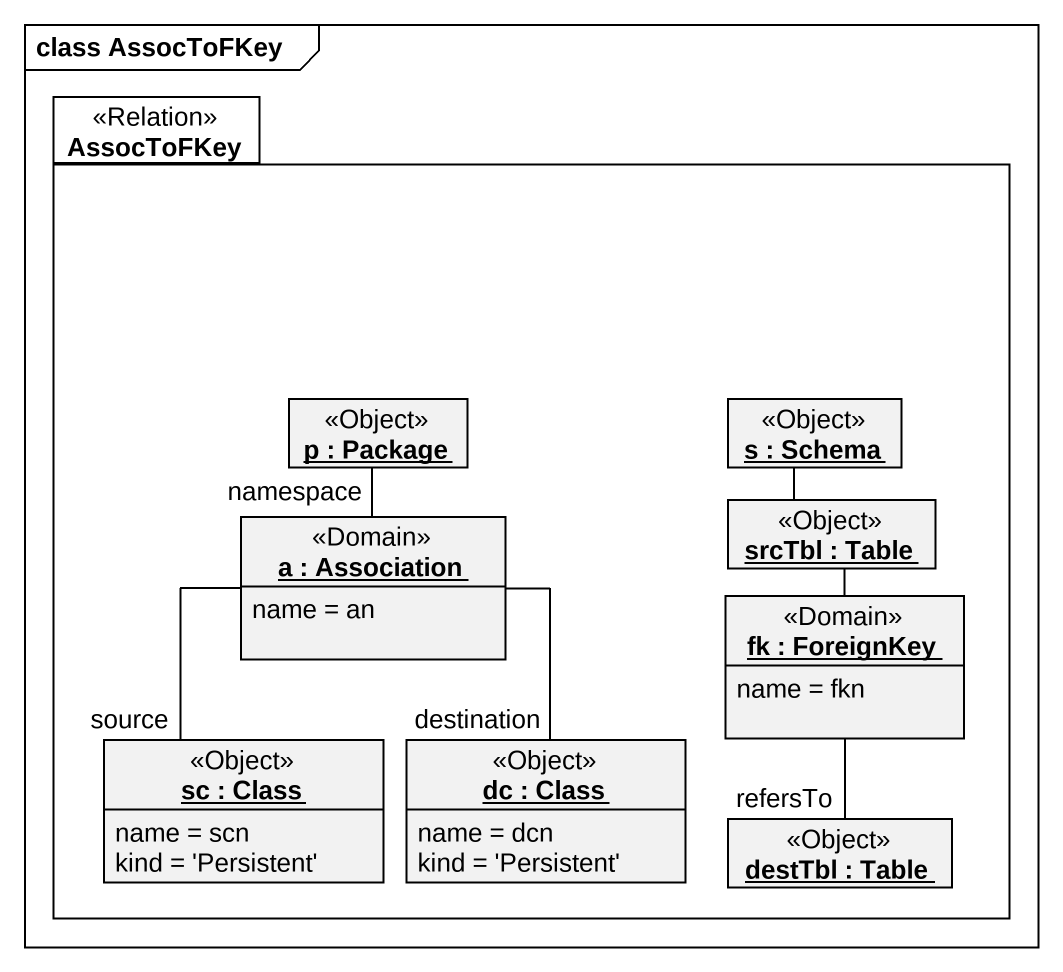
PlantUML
@startuml
mainframe class AssocToFKey
hide circle
hide empty members
package AssocToFKey <<Relation>> {
  object "p : Package" as p <<Object>>
  object "s : Schema" as s <<Object>>
  object "a : Association" as a <<Domain>> {
    name = an
  }
  object "srcTbl : Table" as srcTbl <<Object>>
  object "fk : ForeignKey" as fk <<Domain>> {
    name = fkn
  }
  object "sc : Class" as sc <<Object>> {
    name = scn
    kind = 'Persistent'
  }
  object "dc : Class" as dc <<Object>> {
    name = dcn
    kind = 'Persistent'
  }
  object "destTbl : Table" as destTbl <<Object>>
}
a -up- p : namespace
a -- sc : source
a -- dc : destination
srcTbl -up- s
fk -up- srcTbl
fk -- destTbl : refersTo
@enduml
